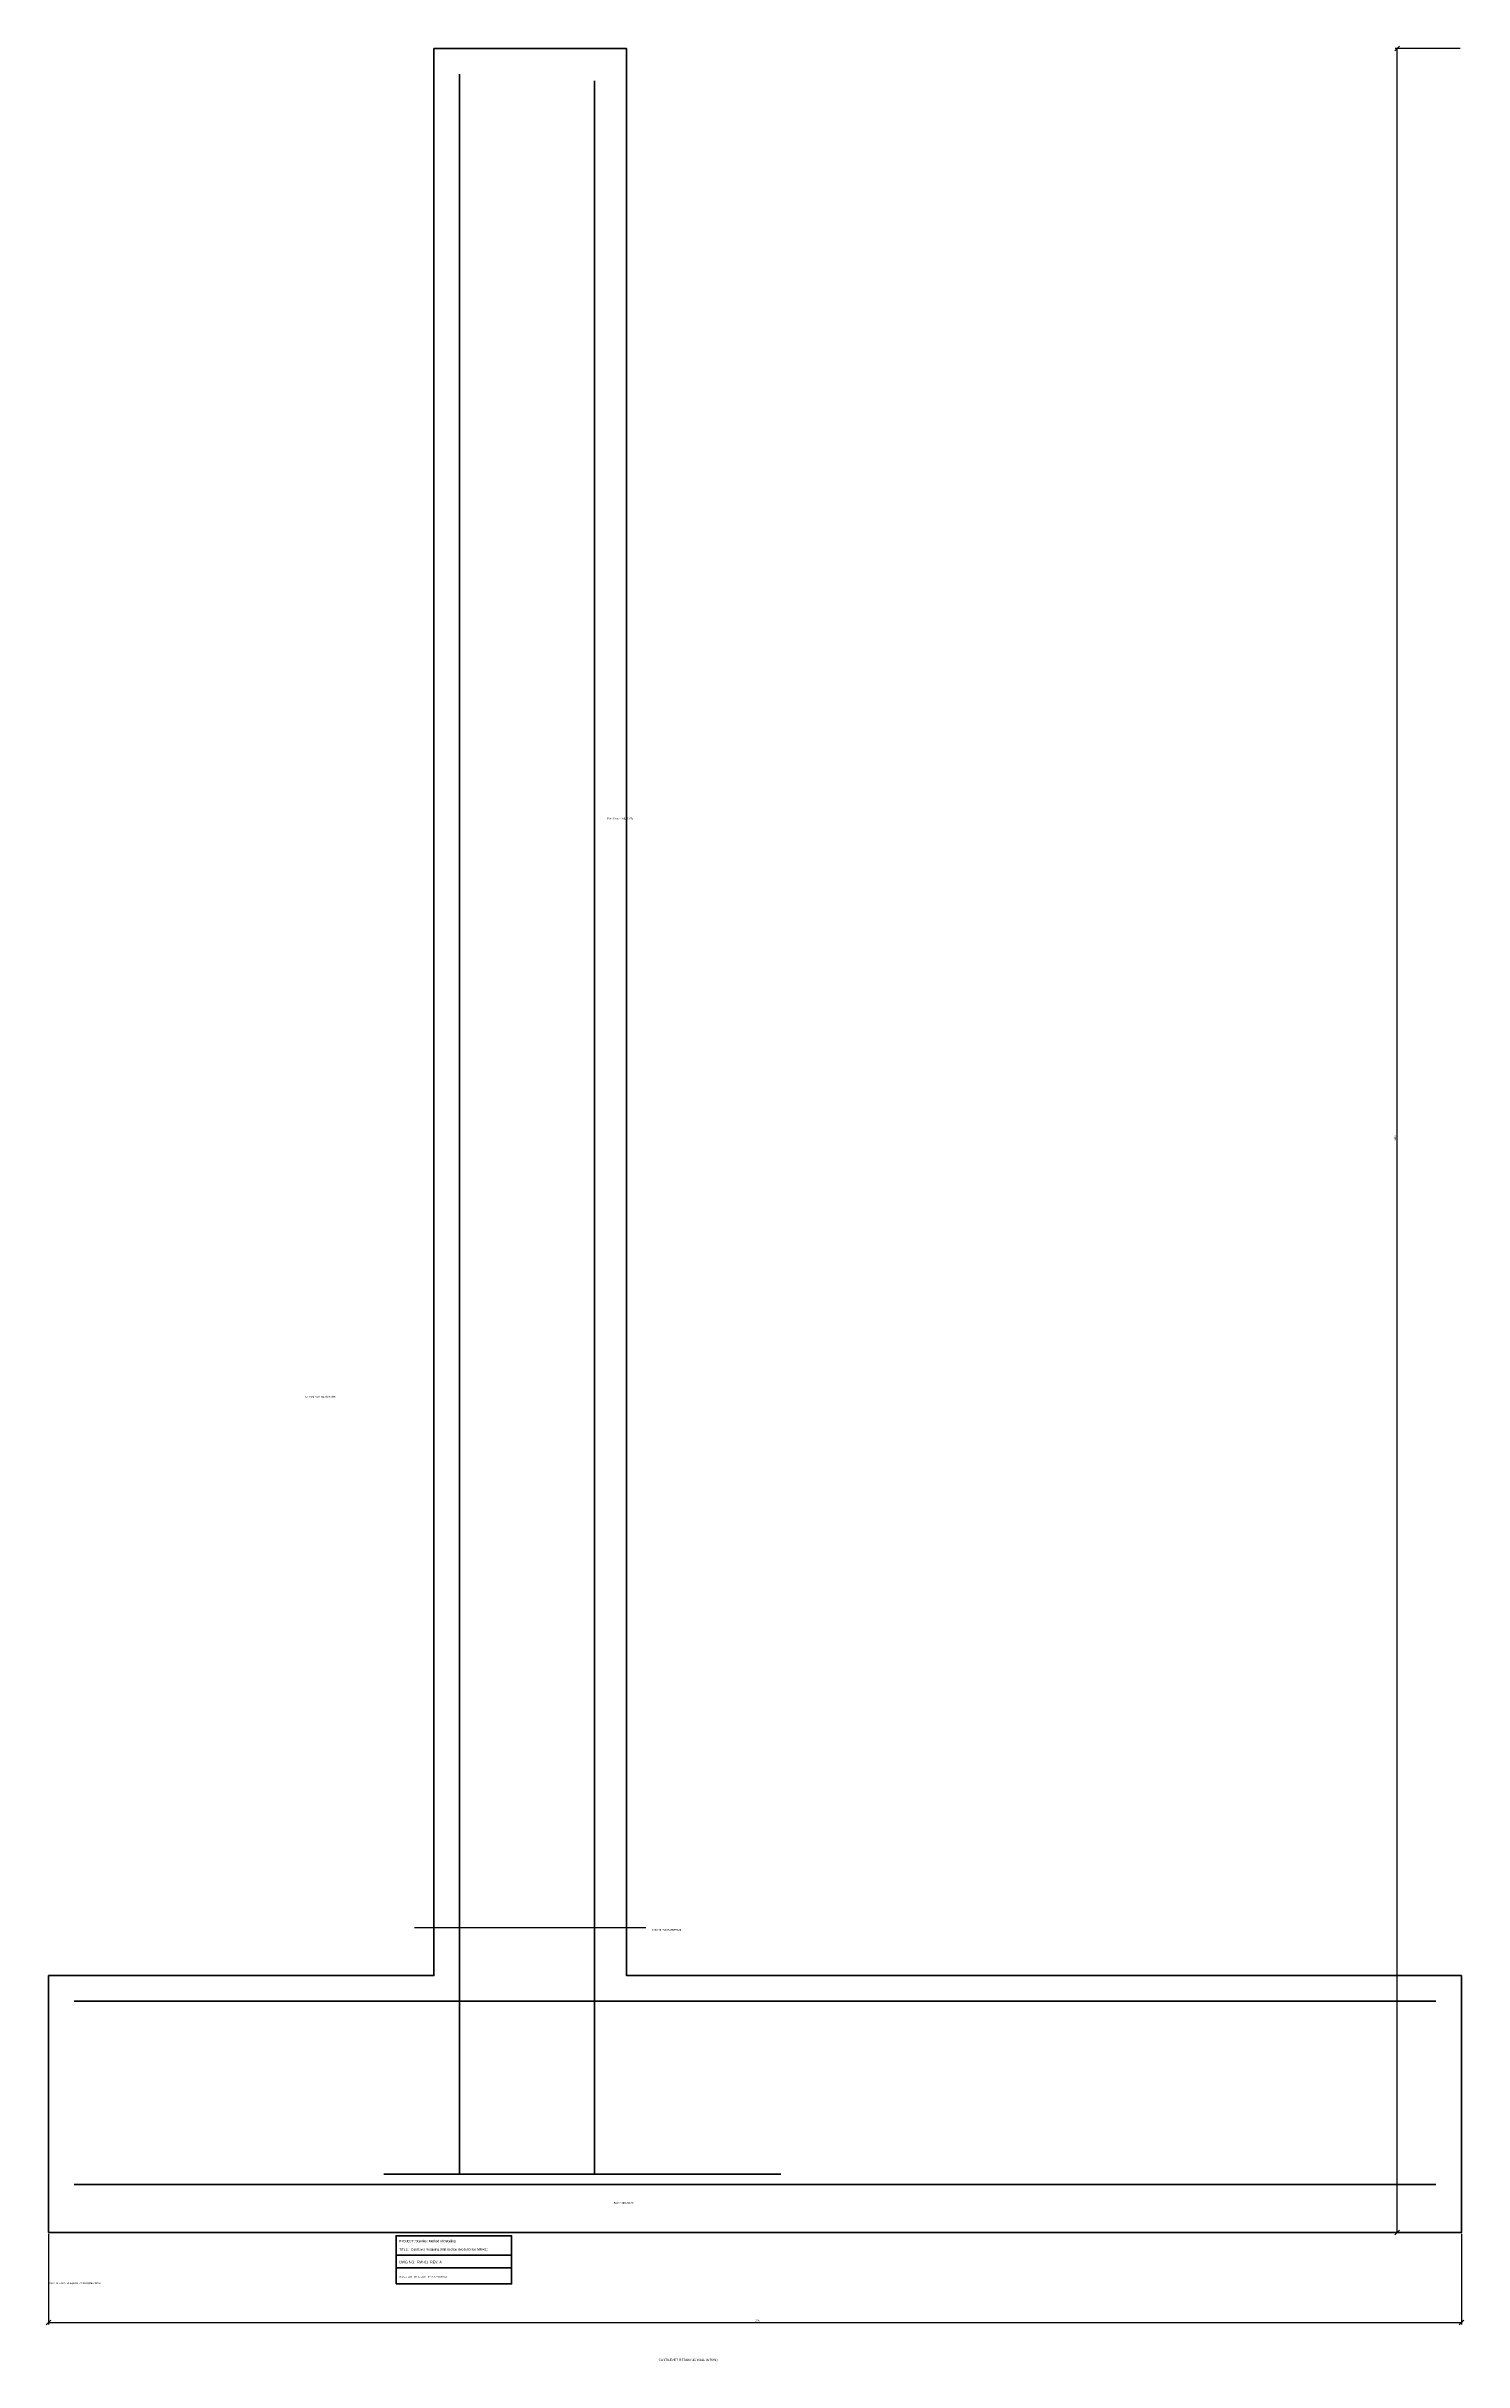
# Model space of a CAD drawing. Header units: millimetres. Extents: x 96 to 2304, y -101 to 3504.
import ezdxf

# ---------------------------------------------------------------- set-up
doc = ezdxf.new("R2010")
doc.units = ezdxf.units.MM
for name, color, linetype, lineweight in [('ANNOTATIONS', 7, 'Continuous', 25), ('BORDER_TITLE', 7, 'Continuous', 70), ('CENTRELINES', 2, 'Continuous', 25), ('CONCRETE', 4, 'Continuous', 35), ('DIMENSIONS', 2, 'Continuous', 25), ('REBAR_BOT', 3, 'Continuous', 70), ('REBAR_MAIN', 1, 'Continuous', 70), ('REBAR_TOP', 1, 'Continuous', 70)]:
    doc.layers.add(name, color=color, linetype=linetype, lineweight=lineweight)

msp = doc.modelspace()

# ---------------------------------------------------------------- linework, layer by layer
at = {"layer": 'BORDER_TITLE'}
for p, q in [((641, 65), (821, 65)), ((641, 45), (821, 45))]:
    msp.add_line(p, q, dxfattribs=at)
msp.add_lwpolyline([(641, 20), (821, 20), (821, 95), (641, 95), (641, 20)], dxfattribs=at)
at = {"layer": 'CENTRELINES'}
msp.add_line((670, 575), (1030, 575), dxfattribs=at)
at = {"layer": 'CONCRETE'}
msp.add_lwpolyline([(100, 100), (2300, 100), (2300, 500), (1000, 500), (1000, 3500), (700, 3500), (700, 500), (100, 500)], close=True, dxfattribs=at)
at = {"layer": 'DIMENSIONS'}
for p, q in [((2196.4645, 3496.4645), (2203.5355, 3503.5355)), ((2298, 3500), (2197, 3500)), ((2200, 100), (2200, 3500)), ((100, 98), (100, -43)), ((2196.4645, 96.4645), (2203.5355, 103.5355)), ((2298, 100), (2197, 100)), ((2300, 98), (2300, -43)), ((96.4645, -43.5355), (103.5355, -36.4645)), ((100, -40), (2300, -40)), ((2296.4645, -43.5355), (2303.5355, -36.4645))]:
    msp.add_line(p, q, dxfattribs=at)
at = {"layer": 'REBAR_BOT'}
msp.add_line((140, 175), (2260, 175), dxfattribs=at)
at = {"layer": 'REBAR_MAIN'}
msp.add_line((740, 3460), (740, 1471), dxfattribs=at)
for points in [[(950, 3450), (950, 191), (622, 191)], [(740, 1471), (740, 191), (1240, 191)]]:
    msp.add_lwpolyline(points, dxfattribs=at)
at = {"layer": 'REBAR_TOP'}
msp.add_line((140, 460), (2260, 460), dxfattribs=at)

# ---------------------------------------------------------------- texts
at = {"layer": 'ANNOTATIONS'}
for s, height, p in [('Earth Face: H16@150 (T)', 2.5, (970, 2300)), ('Exposed Face: H12@200 (NF)', 2.5, (500, 1400)), ('kicker 75 [Rule RW08/RW13]', 2.5, (1040, 570)), ('Base: H16@150 (B)', 2.5, (980, 145)), ('Cover: 50 buried / 40 exposed / 75 base [Rule RW03]', 2.5, (100, 20)), ('CANTILEVER RETAINING WALL (MRW1)', 3.5, (1050, -100))]:
    msp.add_text(s, height=height, dxfattribs=at).set_placement(p)
at = {"layer": 'BORDER_TITLE'}
for s, height, p in [('TITLE:   Cantilever Retaining Wall Section (Model Detail MRW1)', 3.5, (646, 72)), ('PROJECT: Standard Method of Detailing', 3.5, (646, 85)), ('DWG NO:  RW-01  REV: A', 4, (646, 52)), ('SCALE: 1:20   DATE: 2026   BY: CAD Generator', 2.5, (646, 30))]:
    msp.add_text(s, height=height, dxfattribs=at).set_placement(p)
at = {"layer": 'DIMENSIONS'}
msp.add_text('3400', height=2.5, rotation=90, dxfattribs=at).set_placement((2198, 1800))
msp.add_text('2200', height=2.5, dxfattribs=at).set_placement((1200, -38))

doc.saveas('drawing.dxf')
